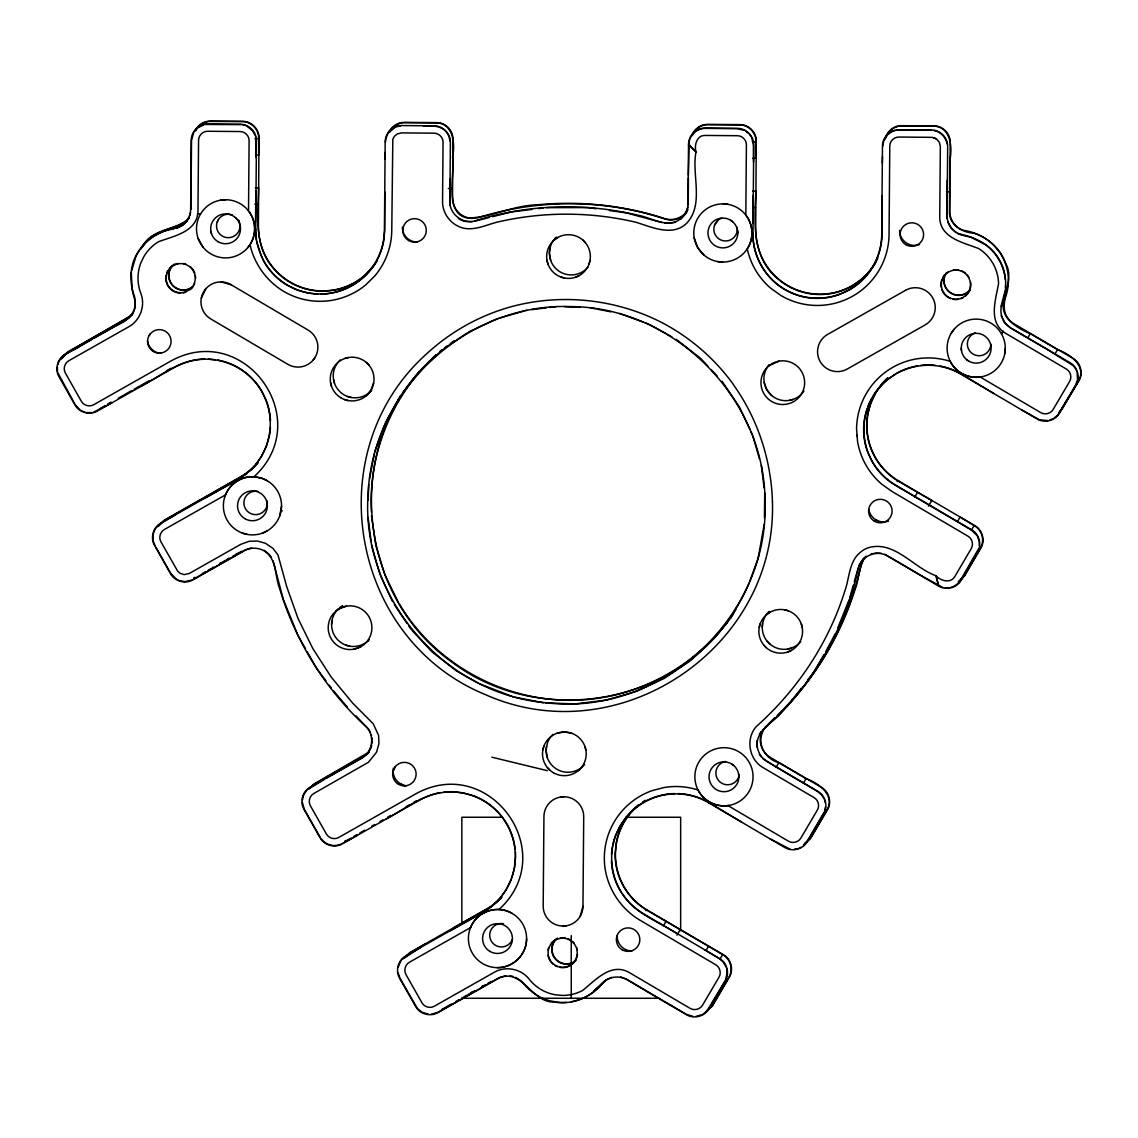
<?xml version="1.0" encoding="UTF-8"?>
<svg xmlns="http://www.w3.org/2000/svg" width="1138" height="1138" viewBox="0 0 1138 1138"><rect width="100%" height="100%" fill="white"/><g stroke="black" fill="none" stroke-linecap="round" stroke-linejoin="round"><path stroke-width="1.5" d="M255.31 187.827L258.611 187.855C258.326 214.84 253.632 245.652 272.964 267.8A64.653 64.653 0 0 0 322.339 291.214L333.562 290.318A64.653 64.653 0 0 0 363.989 276.363L374.8 264.514M255.538 155.01L258.824 155.038L258.696 138.623C259.18 129.661 251.342 121.524 242.394 121.61L210.558 121.396C204.371 121.396 198.254 125.038 195.708 130.742M371.472 512.242C368.157 453.536 392.525 394.303 436.153 354.9M389.651 132.022C392.212 126.346 398.314 122.648 404.502 122.676L436.338 122.89C453.436 122.961 455.371 144.483 452.526 156.93C455.285 177.684 441.146 224.371 478.23 217.671C538.644 198.695 604.562 199.122 664.72 218.909C672.515 221.611 681.762 218.823 686.769 212.251M688.376 177.969L688.277 204.74M752.602 191.113L755.902 191.141C754.451 221.469 751.507 257.913 778.164 279.109A64.653 64.653 0 0 0 852.006 286.065L861.281 279.663L869.304 271.74L875.833 262.551M752.83 158.296L756.13 158.324L755.988 141.909C756.429 132.99 748.676 124.767 739.686 124.895L707.864 124.682C701.122 124.611 694.692 129.049 692.373 135.379M886.317 136.66C888.65 130.344 895.051 125.877 901.808 125.962L933.629 126.176C950.728 126.247 952.662 147.769 949.817 160.23L949.476 211.583C949.007 224.641 962.023 232.621 973.801 233.134A49.731 49.731 0 0 1 994.541 246.064L999.733 252.437A49.731 49.731 0 0 1 1004.811 299.081C997.485 316.62 1016.959 328.142 1030.274 333.676L1057.515 349.636C1069.635 353.705 1087.174 366.223 1078.497 380.96L1062.394 408.414L1058.71 412.767M190.928 209.392L191.511 140.5L193.773 132.307M247.714 247.7C256.633 237.6 256.946 221.412 248.525 210.914L249.108 140.699C249.236 135.849 244.954 131.496 240.104 131.539L207.713 131.268C202.863 131.14 198.51 135.422 198.567 140.273L197.984 209.207C198.681 231.64 174.569 235.722 158.538 241.697A42.689 42.689 0 0 0 143.914 256.519L140.87 262.821A42.689 42.689 0 0 0 140.813 293.376C145.636 305.525 140.244 320.461 128.793 326.762L68.821 360.718C64.539 363.036 62.946 368.925 65.392 373.093L81.353 401.287C83.671 405.555 89.546 407.176 93.729 404.715L170.572 361.201C244.4 320.034 316.293 419.652 254.002 476.765C241.612 475.954 229.421 483.963 225.196 495.627M255.481 222.323L255.993 190.771M580.224 916.246L582.969 906.317L583.709 816.814A19.887 19.887 0 0 0 563.993 796.756L560.536 797.027M249.976 244.67C254.343 263.973 266.69 281.2 283.703 291.385A71.694 71.694 0 0 0 365.696 284.913L374.601 276.15A71.694 71.694 0 0 0 391.771 230.203L392.809 139.647A9.09 9.09 0 0 1 394.986 135.735L397.375 133.928L401.657 132.89L434.047 133.16C438.898 133.132 443.194 137.456 443.052 142.321L442.554 201.412C442.284 214.442 452.455 226.533 465.328 228.496C477.903 230.175 489.653 223.247 501.758 221.113C545.884 211.497 591.874 211.881 635.829 222.237C651.519 226.917 672.672 237.23 686.868 223.062C704.28 204.058 691.506 174.797 696.001 151.966C694.123 145.451 696.612 135.223 705.005 135.436L737.396 135.707C742.246 135.664 746.542 140.002 746.4 144.853L745.817 215.082C753.342 224.57 754.01 238.738 747.253 248.824A71.694 71.694 0 0 0 770.81 288.298L780.995 295.553A71.694 71.694 0 0 0 889.048 234.357L889.788 146.048C889.745 141.197 894.084 136.916 898.949 137.044L932.122 137.357L936.361 138.893L939.305 142.193L940.344 146.475L939.76 215.395C938.694 237.828 962.72 242.294 978.666 248.539A42.689 42.689 0 0 1 998.567 283.689C995.537 300.503 987.443 323.562 1006.974 334.103L1066.377 369.068C1070.602 371.457 1072.152 377.347 1069.606 381.486L1053.176 409.41C1050.772 413.62 1044.883 415.185 1040.744 412.625L980.216 377.005C968.239 378.783 955.635 372.282 950.273 361.386A71.694 71.694 0 0 0 856.573 429.026L857.554 441.487A71.694 71.694 0 0 0 881.722 484.162L891.908 491.417L968.011 536.211C972.236 538.601 973.772 544.505 971.226 548.644L954.796 576.553C950.657 583.837 940.571 580.821 935.977 575.771C913.871 567.947 894.781 540.763 869.233 547.463A21.096 21.096 0 0 0 861.267 551.617C848.792 560.621 849.631 578.161 844.766 591.219C828.393 643.425 797.126 690.197 756.343 726.499C745.376 738.633 748.904 759.743 763.2 767.666L814.139 797.653C818.35 800.042 819.901 805.932 817.354 810.071L800.924 837.995C798.52 842.191 792.631 843.756 788.492 841.21L727.979 805.59C715.987 807.383 703.398 800.853 698.021 789.971A71.694 71.694 0 0 0 664.165 787.51L652.074 790.64A71.694 71.694 0 0 0 605.316 870.072C608.93 890.698 621.689 909.248 639.656 920.002L715.759 964.796C719.97 967.186 721.535 973.09 718.988 977.229L702.559 1005.139C700.154 1009.363 694.265 1010.9 690.126 1008.368L630.722 973.403C611.789 961.197 595.956 979.861 582.571 990.515A42.689 42.689 0 0 1 562.328 995.423L555.358 994.797A42.689 42.689 0 0 1 529.127 979.121C521.161 968.808 505.628 965.65 494.319 972.265L434.332 1006.22C430.164 1008.666 424.275 1007.073 421.956 1002.791L405.996 974.612C403.563 970.43 405.142 964.54 409.424 962.236L470.535 927.626C476.523 911.51 497.69 904.354 512.256 913.487M752.787 223.119L753.271 194.925M947.243 180.131L947.029 218.837M449.937 178.723L449.837 205.025M688.405 175.238L689.073 141.809M385.057 159.036L385.213 152.464M882.348 163.189L882.505 156.617M368.171 500.279L368.712 484.489M764.195 524.348L758.136 558.274L749.729 581.404M764.423 517.847L764.736 492.996M131.311 272.309L132.093 288.682L134.881 297.843M331.585 624.478L331.94 620.694M553.068 734.38A21.85 21.85 0 0 0 547.463 742.758L546.098 750.226L547.364 757.709M762.261 627.337L762.616 623.539M57.398 367.147L57.497 371.443M153.104 534.519L153.061 540.209M279.706 515.983L281.541 506.054A29.09 29.09 0 0 0 238.127 480.492L237.614 479.596A64.368 64.368 0 0 0 261.911 391.87A64.368 64.368 0 0 0 174.185 367.574L97.342 411.088C89.788 415.569 79.162 412.582 74.966 404.9L59.005 376.706C54.553 369.167 57.497 358.527 65.207 354.345L125.18 320.375C131.894 316.592 135.963 308.782 135.18 301.115C130.045 285.382 128.31 267.53 137.598 252.807C145.778 238.525 161.084 230.161 177.016 227.842C184.939 225.31 190.629 217.443 190.658 209.136L191.227 140.216C191.141 131.453 199.008 123.701 207.77 123.942L240.175 124.213C248.923 124.127 256.69 131.994 256.448 140.756L255.709 229.065A64.368 64.368 0 0 0 319.536 293.96A64.368 64.368 0 0 0 384.431 230.132L385.17 141.837C385.085 133.075 392.937 125.322 401.714 125.564L434.104 125.834C442.881 125.749 450.634 133.615 450.378 142.378L449.894 201.483C449.368 214.47 463.55 224.94 475.812 220.601C528.018 204.285 584.377 202.521 637.579 215.125C648.788 217.031 659.428 224.001 671.036 222.977C680.481 221.711 688.063 212.991 688.021 203.474L688.518 144.37C688.433 135.607 696.285 127.854 705.062 128.096L737.452 128.366C746.229 128.281 753.982 136.147 753.726 144.924L752.986 233.219A64.368 64.368 0 0 0 816.814 298.128A64.368 64.368 0 0 0 881.722 234.3L882.462 145.991C882.377 137.229 890.229 129.476 899.006 129.718L931.396 129.988C940.159 129.903 947.911 137.769 947.67 146.532L947.101 215.466C947.001 223.176 951.766 230.587 958.779 233.745C974.981 237.173 991.298 244.599 999.42 260.005C1007.685 274.23 1007.272 291.669 1001.326 306.62C999.548 314.742 1003.517 323.605 1010.7 327.787L1070.104 362.738C1077.771 367.048 1080.474 377.731 1075.922 385.213L1059.492 413.122C1055.182 420.776 1044.499 423.492 1037.017 418.94L960.913 374.16A64.368 64.368 0 0 0 872.803 396.977A64.368 64.368 0 0 0 895.62 485.101L971.724 529.895C979.363 534.206 982.122 544.889 977.542 552.357L961.112 580.28C956.816 587.933 946.119 590.679 938.651 586.098L887.711 556.112C876.715 549.185 860.556 556.183 858.194 569.014C846.217 622.372 819.573 672.06 782.062 711.833C774.48 721.392 760.895 727.324 757.595 739.871C755.689 748.093 759.658 757.111 766.927 761.35L817.852 791.323C825.491 795.633 828.265 806.33 823.67 813.798L807.24 841.707C802.944 849.389 792.247 852.078 784.779 847.525L708.675 802.745A64.368 64.368 0 0 0 620.551 825.562A64.368 64.368 0 0 0 643.383 913.686L719.486 958.481C727.154 962.776 729.842 973.474 725.304 980.942L708.874 1008.865C704.578 1016.519 693.881 1019.264 686.399 1014.683L626.995 979.718C619.385 975.166 608.944 976.504 602.77 982.876C591.476 997.414 572.329 1005.267 554.092 1002.009C531.517 1002.948 521.531 966.375 497.932 978.637L437.945 1012.607C430.406 1017.088 419.766 1014.114 415.583 1006.405L399.623 978.225C395.156 970.671 398.101 960.031 405.811 955.849L482.654 912.349A64.368 64.368 0 0 0 506.951 824.609A64.368 64.368 0 0 0 419.225 800.327L342.382 843.827C334.828 848.294 324.188 845.349 320.02 837.639L304.059 809.445C299.593 801.906 302.537 791.266 310.247 787.083L361.671 757.965C373.221 751.919 375.17 734.408 365.27 725.959C325.041 688.903 295.325 640.979 279.649 588.602C275.168 577.265 276.819 562.528 267.601 553.409C261.427 547.663 251.626 546.539 244.329 550.735L192.905 579.868C185.366 584.32 174.711 581.39 170.544 573.666L154.583 545.486C150.116 537.933 153.061 527.292 160.771 523.11L237.614 479.596L238.994 480.023M302.452 799.886L303.348 795.732L306.236 790.825M385.455 142.122C386.251 132.577 393.876 122.278 404.232 122.392L436.622 122.605C445.385 122.506 453.152 130.358 452.924 139.12L452.526 198.225C452.341 207.756 459.823 216.547 469.226 217.984C492.085 217.159 513.707 205.267 536.965 204.854C579.854 200.658 623.482 205.096 664.464 218.524C673.141 221.526 683.582 217.657 687.992 209.548M484.034 912.761L482.654 912.349L483.166 913.245A29.09 29.09 0 0 1 526.595 938.793C526.766 954.398 512.783 967.997 497.249 967.641M577.478 954.185L577.35 955.465A14.922 14.922 0 0 1 559.967 967.414M756.941 740.795L756.841 747.054M882.732 146.276L883.771 140.671L886.673 135.763M825.42 807.07L824.524 811.309M979.292 545.643L979.206 541.418M1004.797 353.491L1005.281 348.441A29.09 29.09 0 0 0 961.866 322.879A29.09 29.09 0 0 0 961.439 373.264L960.913 374.16L960.586 372.752M687.949 207.258L685.389 214.044L680.68 219.35M135.138 307.573L135.138 299.066M372.026 743.199L371.998 737.822M1005.025 291.172L1001.042 306.321M190.601 212.507L189.833 215.537M369.523 478.899L374.388 453.778M131.638 270.702L135.906 256.576A49.731 49.731 0 0 1 140.074 249.492M885.392 138.793C886.73 131.297 893.942 125.536 901.524 125.678L933.914 125.891C942.677 125.792 950.458 133.63 950.216 142.406L949.761 211.341C949.661 219.634 955.251 227.586 963.118 230.246C981.795 232.977 999.164 245.054 1005.608 263.234C1017.23 282.622 991.426 308.896 1013.56 323.548L1073.02 358.399C1080.659 362.695 1083.476 373.378 1078.881 380.86L1059.791 412.241M858.208 567.734L854.211 581.931M57.924 364.373C60.599 353.833 73.088 351.272 80.841 345.81L92.135 339.266M201.298 298.184L205.722 288.896M153.488 533.139L155.095 529.17M373.62 383.037L370.974 390.149L366.038 395.924M392.838 771.977L395.441 766.486M588.972 264.187L589.996 260.517M398.144 967.257L400.946 960.799M689.472 140.344C691.264 133.374 698.163 128.281 705.347 128.381L737.168 128.651L744.124 130.329M542.854 749.857L543.879 746.187M511.887 877.569L514.518 868.095L515.585 856.871A64.653 64.653 0 0 0 515.443 852.049M759.231 627.337L760.241 623.667M978.794 548.416L959.348 582.215L954.953 585.842L950.97 587.393M849.147 599.754L837.938 627.579M849.617 598.133L853.287 585.174M134.881 308.384C131.908 320.717 117.442 324.074 108.323 330.248L97.882 336.009M370.817 748.107L371.756 745.077M858.777 566.07L862.917 559.213M374.715 452.099L384.616 424.887M385.199 423.293L400.505 395.455M749.16 582.955C738.96 606.469 724.621 628.773 705.816 646.356M470.25 928.38L470.535 927.626M389.04 132.435L395.028 127.413M691.847 135.778C693.938 129.106 700.581 124.284 707.58 124.398L739.97 124.611C748.747 124.497 756.486 132.378 756.272 141.126L755.689 229.435A64.368 64.368 0 0 0 875.577 262.409M835.32 633.71L825.704 651.718M189.207 217.315L187.486 220.416M217.258 221.853L218.14 220.004M714.55 225.139L718.078 220.189M507.349 887.668L511.503 878.949M725.575 979.647L727.182 972.862L726.599 968.623M823.955 812.504L807.141 841.323L803.442 845.662M369.381 750.938L370.661 748.491M61.409 359.025L64.212 354.843L68.109 351.756L128.039 317.687L133.374 313.149M663.298 926.019L666 921.396L722.63 954.597C730.553 958.751 733.597 969.661 728.917 977.3L712.815 1004.769L706.769 1010.729M914.796 496.979L917.498 492.384L931.78 500.464L928.437 506.154M676.939 935.18L680.282 929.49M776.102 767.268L778.776 762.688L806.017 778.662C818.122 782.731 835.705 795.234 826.999 809.986L810.896 837.44L804.851 843.414M1027.642 338.157L1030.274 333.676M803.385 783.157L806.017 778.662M1054.883 354.131L1057.515 349.636M706.086 950.358L708.59 946.091M957.584 521.332L960.088 517.065L974.114 525.571C982.051 529.725 985.095 540.635 980.415 548.274L964.313 575.743L958.267 581.703M719.927 959.192L722.63 954.597M971.425 530.166L974.114 525.571M709.202 801.849A29.09 29.09 0 0 0 753.043 777.026A29.09 29.09 0 0 0 709.614 751.464A29.09 29.09 0 0 0 709.202 801.849L708.675 802.745L708.348 801.337M823.926 654.72L813.314 672.757L807.439 680.325M724.92 981.041L707.111 1010.8L702.715 1014.427L695.944 1016.447M195.409 130.358C198.097 124.767 204.072 121.041 210.288 121.112L242.679 121.325C251.455 121.211 259.194 129.078 258.98 137.84L258.397 226.149A64.368 64.368 0 0 0 377.46 260.488M1003.062 331.258L1001.511 333.861L1003.289 331.499M863.756 558.417L861.281 564.619C849.119 617.223 823.955 667.252 786.301 706.186M732.218 615.573L735.859 609.555M763.996 728.789C754.309 741.507 764.764 758.861 778.776 762.688M730.667 618.233L733.413 613.823M189.377 218.027C175.38 231.384 149.974 228.027 141.126 248.966M759.402 734.138L761.194 731.592M62.448 357.83L68.493 351.87L132.378 314.813M158.31 526.439L164.356 520.464L240.886 476.964L250.161 470.563A64.653 64.653 0 0 0 258.17 462.64M404.9 957.627L410.164 952.776L424.744 944.213M194.626 131.126L197.471 127.982L203.745 124.839M149.22 335.411L150.401 333.747M155.892 528.06L161.155 523.224L175.75 514.675M313.135 360.12L315.141 357.289A19.887 19.887 0 0 0 308.085 330.063L230.943 284.656L221.028 281.911M256.007 464.247L261.612 456.381L266.463 446.21L269.464 435.342A64.653 64.653 0 0 0 270.431 427.347M506.652 889.119L500.123 898.295L492.085 906.204L484.119 911.68M951.126 333.448L954.071 329.309M367.332 753.797L369.224 751.251M801.152 688.405L789.772 703.042L777.211 715.546M402.511 392.894L418.699 372.169M158.424 525.543L163.972 520.365L240.744 476.708A64.368 64.368 0 0 0 257.956 462.455M308.355 789.246L313.917 784.068L369.039 752.019M404.502 957.499L409.78 952.677L486.538 909.034A64.368 64.368 0 0 0 501.616 897.157M186.945 221.085L182.862 225.224L176.874 228.24M142.805 246.775C152.023 229.435 172.464 230.289 186.959 221.27M731.307 617.081C701.463 658.29 656.071 687.267 606.127 696.982M425.413 365.298C343.306 447.291 357.147 595.131 451.615 661.875C532.968 723.939 660.41 708.704 723.128 627.365M725.432 624.705L727.595 622.216M605.487 980.785L593.652 991.184M765.149 727.424L766.969 725.503M605.373 980.472L594.975 990.017M866.103 556.055C858.493 565.316 859.418 578.687 855.093 589.427C838.635 641.562 808.208 689.031 767.425 725.475C757.396 733.797 759.089 751.322 770.54 757.538L821.522 787.425C829.175 791.721 831.963 802.404 827.383 809.886L810.27 838.962L803.997 844.296M499.041 909.504C561.333 852.405 489.454 752.787 415.612 793.94L338.768 837.454C334.586 839.915 328.711 838.308 326.393 834.026L310.432 805.846C307.985 801.664 309.579 795.775 313.86 793.471L368.47 762.232L376.465 752.332L378.926 743.726L378.598 735.447L373.278 723.839L352.752 703.227L331.243 677.138L312.922 648.745L298 618.418L286.691 586.554L277.971 554.903L272.892 548.317L265.467 543.295L257.501 541.034L249.151 541.29L240.715 544.362L189.292 573.481L184.157 574.633L179.96 573.253L177.727 571.248L160.956 541.873C158.481 537.691 160.131 531.816 164.384 529.497L225.495 494.888M768.435 724.038L774.395 718.092M765.917 726.812L774.708 718.05M369.025 392.809L371.728 390.135A21.85 21.85 0 0 1 339.978 391.771A21.85 21.85 0 0 1 340.191 359.978M367.375 641.462L368.371 640.481M309.906 787.809L314.301 784.182L331.186 774.509M767.467 613.311L769.174 611.632M250.36 470.193L255.068 465.556M887.683 134.753L891.068 132.136M307.189 789.872L324.358 779.416M768.89 365.81L766.173 368.484A21.85 21.85 0 0 0 786.415 404.218L790.099 403.265A21.85 21.85 0 0 0 801.806 371.898A21.85 21.85 0 0 0 768.89 365.81L779.189 361.116M578.26 770.682L580.963 768.022M401.799 959.59L420.79 947.413M254.656 230.047L255.709 229.065L254.67 229.051A29.09 29.09 0 0 1 210.829 253.888A29.09 29.09 0 0 1 211.255 203.503A29.09 29.09 0 0 1 254.67 229.051M751.934 234.215L752.986 233.219L751.962 233.205A29.09 29.09 0 0 1 708.121 258.042A29.09 29.09 0 0 1 708.533 207.657A29.09 29.09 0 0 1 751.962 233.205M367.048 754.11L362.154 758.022L325.895 778.548M422.255 368.484L442.54 349.551M703.227 648.774L690.311 660.822L664.45 678.291L649.4 685.304M369.352 752.318L367.631 753.64M863.216 558.914L865.563 556.852M432.483 357.944L436.395 354.643M439.737 351.571L442.369 349.594M445.001 347.616L447.647 345.625M450.278 343.648L454.218 340.675M244.528 550.308L235.011 555.757M554.604 239.691L557.734 237.529A21.85 21.85 0 0 1 590.352 256.733A21.85 21.85 0 0 1 557.421 275.382A21.85 21.85 0 0 1 557.734 237.529M247.031 473.465L237.757 479.852L204.314 498.501M895.25 374.174L887.128 379.765A64.653 64.653 0 0 0 872.547 396.835M766.813 614.449L769.957 612.301A21.85 21.85 0 0 1 802.575 631.49A21.85 21.85 0 0 1 769.629 650.139A21.85 21.85 0 0 1 769.957 612.287M443.877 348.641L467.007 333.036M480.051 988.495L499.298 977.599L505.741 975.792M366.521 754.466L331.343 774.409M959.519 581.347L964.412 576.127L980.8 548.175C985.38 540.692 982.592 530.024 974.939 525.728L898.764 481.061L897.37 481.459L898.764 481.061A64.368 64.368 0 0 1 887.839 378.058M234.94 555.785L209.122 570.408M478.984 989.121L479.98 988.524M705.916 1011.611L712.189 1006.291L729.302 977.201C733.896 969.718 731.08 959.035 723.441 954.754L647.266 910.087L645.872 910.485L647.266 910.087A64.368 64.368 0 0 1 638.759 804.979M140.842 386.422C161.198 375.54 180.629 359.11 204.826 359.067M236.121 554.135L237.202 553.495M385.882 819.161C403.606 809.63 420.107 796.5 440.25 792.574M481.929 986.447L482.996 985.807M477.903 989.747L467.121 995.921M227.728 558.957L228.695 558.402M473.522 991.269L474.503 990.714M100.343 408.457L104.952 405.825M108.025 404.09L111.097 402.34M118.281 398.215L123.373 395.355M124.284 394.801L131.795 390.533M134.128 389.239L139.305 386.266M140.258 385.754L149.476 380.519M166.361 370.917L170.97 368.299M202.251 573.609L205.281 571.902M208.297 570.181L211.312 568.459M220.388 563.31L223.404 561.589M226.434 559.868L229.449 558.146M232.479 556.439L241.541 551.276M224.214 560.963L225.352 560.323M347.687 839.887L350.746 838.151M353.818 836.402L356.891 834.652M359.964 832.902L364.573 830.285M371.585 826.259L374.587 824.552M379.921 821.565L382.994 819.815M387.603 817.198L390.675 815.448M406.024 806.714L409.097 804.979M413.706 802.361L416.764 800.611M471.146 992.635L472.27 991.995M442.013 1009.363L451.231 1004.129M455.84 1001.497L458.913 999.761M461.985 998.012L465.058 996.262M468.131 994.512L472.739 991.895M481.957 986.66L485.03 984.911M488.102 983.161L491.175 981.411M94.511 337.915L96.901 336.564M280.986 511.375L282.167 510.692L281.058 511.104M193.019 579.47L208.482 570.75M360.817 646.725L353.676 649.257M857.042 435.015L857.17 436.608M342.495 843.443L357.332 835.335M482.796 912.591L449.354 931.24M219.847 563.438L220.644 562.983M465.641 995.75L466.452 995.295M464.731 997.272L455.029 1002.692M108.082 403.876L110.955 402.297M453.265 927.982L486.68 909.276A64.653 64.653 0 0 0 501.83 897.356M112.278 402.596L93.373 412.269M213.261 567.108L212.337 567.606M454.09 1003.19L438.059 1012.223L431.202 1014.243M468.415 332.097L496.694 318.882M647.92 686.001L636.156 691.491L606.156 700.098L575.174 703.91M193.716 577.862L194.911 577.307M344.842 841.025L346.251 840.385M892.306 131.567L894.966 130.614M575.814 277.146L579.27 275.552M262.181 533.238L266.79 531.133M191.611 580.124L184.783 581.603L180.558 580.949M339.892 844.638L341.087 844.097M788.022 651.903L791.493 650.324M799.758 847.881L801.095 847.284M245.31 549.882L251.654 547.904M871.068 554.007L873.088 553.481M675.204 222.394L664.62 223.19M474.702 221.227L489.297 217.514M498.387 318.398L523.864 311.087M525.557 310.603L526.695 310.276M789.402 400.377L793.086 399.41M787.766 649.016L791.451 648.063M396.38 126.787L400.462 125.977M344.828 358.47L348.513 357.517M1049.35 420.249L1053.333 418.699L1057.728 415.071L1075.538 385.313L1077.53 379.978L1077.217 372.894M346.436 606.156L339.28 608.688L333.434 613.524A21.85 21.85 0 0 0 344.842 648.93A21.85 21.85 0 0 0 371.358 622.842A21.85 21.85 0 0 0 336.151 610.85L335.539 611.447M557.051 733.228L564.533 731.976L571.987 733.356M338.413 845.022C332.026 846.8 324.671 844.055 321.001 838.521M798.492 848.464L794.324 849.304M492.74 216.647L511.645 211.881L531.887 209.435M611.76 977.314L604.975 980.529L601.376 984A49.731 49.731 0 0 1 571.29 1001.725M472.213 221.697L465.442 221.469M980.216 377.005L981.013 376.891M727.979 805.59L728.761 805.476M874.596 553.125L881.281 553.31M531.645 309.664L546.354 307.857M549.597 307.459L556.055 306.663M538.63 208.61L543.395 208.041M546.567 207.657L588.09 207.585L596.141 208.709M604.434 697.167C525.13 712.004 439.88 673.099 399.125 603.467M205.21 124.455L241.427 124.639M896.431 130.23L931.112 130.273M220.772 200.117L225.822 199.719M321.129 294.116C339.48 293.945 357.218 285.339 369.238 271.569A64.653 64.653 0 0 0 375.782 262.394M159.235 353.121L161.283 352.951M92.078 412.61L86.374 412.568M1047.956 420.605L1039.506 419.794L1022.223 410.192M949.59 587.749L945.365 587.848M404.289 785.86L406.323 785.704M443.45 792.318L451.487 791.678L462.697 792.759L473.564 795.775A64.653 64.653 0 0 1 515.158 848.82M563.993 796.756A19.887 19.887 0 0 0 543.936 816.472L543.182 905.99A19.887 19.887 0 0 0 562.912 926.048L566.368 925.777M502.427 817.255L461.843 817.255L461.843 923.729M625.943 817.255L680.652 817.255L680.652 930.827M461.843 998.268L659.471 998.268M255.14 138.594L258.696 138.623M752.431 141.894L755.988 141.909M448.344 188.481L452.312 188.51M946.46 191.781L949.604 191.796M254.869 204.243L258.255 204.257M754.053 207.543L755.547 207.543M549.967 248.326L549.384 252.935L550.664 260.417M423.222 126.019C431.458 125.649 442.127 125.166 447.149 133.231M197.486 214.015L200.516 214.058L197.571 213.688M564.604 306.691L580.209 307.232M545.728 702.9L573.481 703.853M693.127 1016.433L686.299 1014.299L671.192 1005.395M723.114 203.873L728.164 204.356M717.58 261.569L722.63 262.053M317.957 294.102L308.313 293.177L297.445 290.162L287.274 285.311A64.653 64.653 0 0 1 263.817 261.456L262.48 258.525M208.169 359.11L215.125 359.779M428.386 1014.214L421.643 1012.08L417.305 1008.382L400.007 978.324L398.101 972.962M254.002 476.765L262.636 478.557L267.217 480.734M609.456 210.544L626.099 212.834L662.032 222.536M510.123 975.878L513.21 976.475M555.045 1001.725L550.067 1000.843A49.731 49.731 0 0 1 528.672 989.022L521.36 981.027L515.756 977.357M556.71 1002.009L558.161 1002.265A49.731 49.731 0 0 0 566.383 1002.336M590.494 307.857L595.359 308.796M597.08 309.123L610.893 311.812M515.016 697.224L543.438 702.729M962.179 235.239L971.098 237.301L985.664 244.812A49.731 49.731 0 0 1 1005.366 279.621M620.694 976.973L626.938 979.349L657.522 997.514M491.815 757.183L547.35 770.668M347.474 396.465L351.144 397.475M157.03 352.609L159.533 353.292A14.922 14.922 0 0 1 147.513 341.116M345.838 645.118L349.508 646.128M933.957 130.543C940.614 131.738 946.048 137.328 947.157 143.971M242.735 124.767L245.495 125.536M560.863 277.018L564.533 278.028M344.487 399.538L348.157 400.548M942.591 587.35L922.662 576.411M84.994 412.184L81.04 410.576M784.694 609.826L788.364 610.836M242.28 533.068L247.159 534.419M790.014 849.133L769.985 838.777M961.766 235.139L957.684 233.532M462.184 220.488L464.56 221.298M619.513 313.476L643.567 322.225M645.175 322.808L648.845 324.145M513.338 696.897L479.695 683.838M933.587 137.627L936.361 138.893M1027.386 337.929L1045.722 348.569M875.976 519.924L878.337 521.033M400.476 783.798L402.824 784.921M246.832 126.176L252.408 130.457L255.211 135.422M177.926 579.967L179.178 580.565M555.116 965.607L557.464 966.717M884.667 554.291L897.014 561.319M264.116 550.323L269.365 554.619M461.53 220.246L458.458 218.581M775.348 766.614L817.468 791.436L821.807 795.135L824.026 798.819M670.993 1005.309L659.884 998.894M650.395 324.999L665.758 333.519M667.309 334.359L671.889 336.905M478.259 683.042L456.694 671.107L432.084 651.903L411.97 630.338M922.591 576.369L897.854 561.831M676.37 933.146C657.551 921.268 634.449 913.188 622.145 893.529M917.498 492.384L898.622 481.317A64.653 64.653 0 0 1 867.711 413.891L870.712 403.023L875.535 392.838L882.064 383.648A64.653 64.653 0 0 1 887.654 377.844M666 921.396L647.124 910.329A64.653 64.653 0 0 1 615.16 854.14L616.227 842.917A64.653 64.653 0 0 1 638.589 804.765M1011.767 328.74L1025.964 337.104M775.149 766.514L762.901 758.747M719.088 958.58L704.65 949.789M1046.505 349.039L1073.106 365.583M993.943 393.549L961.055 373.918A64.653 64.653 0 0 0 940.031 366.052M970.899 529.739L895.478 485.343A64.653 64.653 0 0 1 872.007 461.487L867.341 451.231A64.653 64.653 0 0 1 867.156 408.528M741.692 822.134L708.818 802.503A64.653 64.653 0 0 0 689.358 794.95M1010.345 327.9L1004.328 322.438L1001.184 315.639M956.02 232.65L950.813 227.828L947.741 221.896M745.362 130.913L748.69 133.601M966.518 359.551L968.623 361.059A14.922 14.922 0 0 0 991.113 348.328A14.922 14.922 0 0 0 968.851 335.212A14.922 14.922 0 0 0 968.623 361.059M730.44 220.103L732.559 221.626M971.34 529.995L976.518 534.917M731.521 763.925L733.64 765.433M79.916 409.78L75.08 404.516L57.825 372.752M720.354 959.476L723.427 962.279L726.243 967.243M176.603 579.342L170.643 573.282L155.835 547.122M676.157 339.266L700.766 358.484L707.864 366.08M695.787 151.596L688.518 144.37L696.001 151.966M771.592 395.469L766.756 389.623L764.21 382.482M767.282 641.405L769.957 644.122M703.981 255.097L697.551 247.302L694.18 237.785M582.684 239.919L585.359 242.636M763.868 645.218L766.528 647.935M235.267 217.458L237.088 219.321M366.322 362.439L368.996 365.156M547.492 767.737L550.166 770.454M347.204 706.911L333.42 690.766M355.853 715.816L368.015 728.519M711.406 369.893L717.324 376.223M761.294 756.969L759.331 754.181M325.966 680.851L316.777 668.603L307.317 651.903M329.152 685.104L331.286 687.935M368.413 728.974L370.234 732.004M269.621 554.889L271.441 557.478M1074.044 366.55L1075.666 368.897M749.7 134.611L751.322 136.973M203.147 247.33L198.168 238.539M621.348 892.377L619.769 890.072A64.653 64.653 0 0 1 611.433 860.897M722.061 381.301L739.529 407.176L749.956 429.524M394.317 604.662L407.134 623.652M408.67 625.928L410.79 629.072M249.706 245.04L250.46 246.377M305.596 648.873L297.872 635.217L283.405 599.683L273.917 563.979M320.119 837.255L304.443 809.559L302.423 802.703M398.186 602.102L384.872 574.761L375.896 545.714L371.443 515.628M751.123 432.013L752.73 435.456M380.817 576.397L392.61 601.675M239.336 221.995L238.482 220.146A11.75 11.75 0 0 1 230.914 237.401A11.75 11.75 0 0 1 216.547 225.182A11.75 11.75 0 0 1 232.365 214.94M1076.278 370.234L1076.861 371.5M977.3 536.055L978.836 540.038M751.891 138.224L753.441 145.195L753.555 162.108M447.974 134.44L448.543 135.692M261.811 257.06L256.719 241.853M154.967 545.586L153.388 541.517M371.216 734.508L371.514 735.347M753.2 437.12L759.43 458.785M371.514 544.917L380.12 574.918M272.978 560.664L273.845 563.708M334.501 383.321L333.534 379.637M935.977 575.771L938.651 586.098L936.19 576.141M801.308 624.008L802.276 627.692M824.609 800.085L825.335 802.859M546.951 260.161L547.904 263.845M449.154 137.044L449.979 141.126M584.946 746.528L585.899 750.212M330.589 382.681L331.542 386.365M255.552 136.716L256.263 157.954M210.871 231.284L211.526 233.802M761.336 465.456L764.096 487.832M368.115 517.377L371.088 541.475M961.283 348.072L961.482 350.66M752.83 234.826C753.015 253.177 761.606 270.915 775.391 282.935A64.653 64.653 0 0 0 838.962 294.685L849.218 290.019A64.653 64.653 0 0 0 873.074 266.548M737.58 230.502L737.794 233.091A14.922 14.922 0 0 1 715.304 245.822A14.922 14.922 0 0 1 715.518 219.99A14.922 14.922 0 0 1 737.794 233.091M738.662 774.309L738.875 776.913A14.922 14.922 0 0 1 716.385 789.644A14.922 14.922 0 0 1 716.599 763.797A14.922 14.922 0 0 1 738.875 776.913M255.424 229.065L256.306 240.289M1005.466 284.841L1005.508 287.971M882.078 196.006L882.007 234.3A64.653 64.653 0 0 1 878.465 254.869M384.786 191.853L384.715 230.146L383.634 241.356A64.653 64.653 0 0 1 376.578 261M571.248 935.607L571.248 998.268M267.217 500.933A11.75 11.75 0 0 1 256.235 514.632A11.75 11.75 0 0 1 243.902 502.143A11.75 11.75 0 0 1 257.743 491.346M405.341 785.604A14.922 14.922 0 0 1 393.35 768.25M800.754 641.633A21.85 21.85 0 0 1 769.004 643.269A21.85 21.85 0 0 1 769.217 611.476M631.931 950.998A14.922 14.922 0 0 1 617.109 935.977M584.605 764.537A21.85 21.85 0 0 1 546.453 746.443M970.045 290.176A14.922 14.922 0 0 1 968.196 291.997L966.048 293.476A14.922 14.922 0 0 1 944.696 275.311M990.842 344.103A11.75 11.75 0 0 1 980.373 355.696A11.75 11.75 0 0 1 967.641 346.649A11.75 11.75 0 0 1 975.152 332.95M919.547 244.542A14.922 14.922 0 0 1 899.617 230.388M888.536 521.104A14.922 14.922 0 0 1 868.82 509.54M803.94 390.96A21.85 21.85 0 0 1 772.588 396.266A21.85 21.85 0 0 1 769.103 364.672M587.891 267.231A21.85 21.85 0 0 1 549.754 249.137L550.764 245.467A21.85 21.85 0 0 1 553.808 239.919M554.59 238.923A21.85 21.85 0 0 1 556.354 237.088M737.154 227.273A11.75 11.75 0 0 1 728.206 240.687A11.75 11.75 0 0 1 714.294 232.536A11.75 11.75 0 0 1 721.62 218.169M369.238 639.727A21.85 21.85 0 0 1 337.886 639.983A21.85 21.85 0 0 1 338.555 608.631M339.508 607.792A21.85 21.85 0 0 1 342.638 605.629M417.148 242.109A14.922 14.922 0 0 1 402.326 227.102M512.441 939.305A11.75 11.75 0 0 1 497.989 946.446A11.75 11.75 0 0 1 490.009 932.435A11.75 11.75 0 0 1 503.537 923.658M739.159 775.163A11.75 11.75 0 0 1 726.841 784.765A11.75 11.75 0 0 1 715.873 773.655A11.75 11.75 0 0 1 725.631 761.464M192.991 286.876A14.922 14.922 0 0 1 172.108 265.723M574.007 962.264A14.922 14.922 0 0 1 555.273 939.632M877.853 258.17A64.368 64.368 0 0 1 876.374 261.015M969.775 289.948A14.566 14.566 0 0 1 946.105 273.134M192.763 286.605A14.566 14.566 0 0 1 172.251 284.671A14.566 14.566 0 0 1 174.185 264.158M575.928 960.515A14.566 14.566 0 0 1 555.415 958.58A14.566 14.566 0 0 1 557.35 938.068M642.586 802.048A64.368 64.368 0 0 1 645.26 800.256M877.924 256.377A64.653 64.653 0 0 1 873.87 265.154M867.711 407.006A64.653 64.653 0 0 1 871.751 398.229M896.417 373.378A64.653 64.653 0 0 1 917.584 365.867M920.77 365.412A64.653 64.653 0 0 1 935.251 365.355M552.997 964.099A14.922 14.922 0 0 1 547.975 955.209M548.018 950.031A14.922 14.922 0 0 1 548.715 947.527M551.333 943.061A14.922 14.922 0 0 1 557.705 938.679M560.223 938.039A14.922 14.922 0 0 1 565.401 938.082M567.905 938.765A14.922 14.922 0 0 1 570.252 939.888M572.371 941.396A14.922 14.922 0 0 1 574.192 943.246M576.753 947.755A14.922 14.922 0 0 1 577.393 950.273M611.49 854.453A64.653 64.653 0 0 1 612.457 846.459M612.77 844.88A64.653 64.653 0 0 1 615.459 835.591L620.31 825.42L626.853 816.245L634.89 808.35A64.653 64.653 0 0 1 674.962 793.57M678.177 793.599A64.653 64.653 0 0 1 687.779 794.637M217.657 360.021A64.653 64.653 0 0 1 262.153 391.728L266.833 401.984A64.653 64.653 0 0 1 270.488 420.918M141.041 248.155A49.731 49.731 0 0 1 173.801 228.923M194.669 283.39A14.922 14.922 0 0 1 193.56 285.738M192.052 287.857A14.922 14.922 0 0 1 190.188 289.678M185.679 292.224A14.922 14.922 0 0 1 183.161 292.879M180.572 293.092A14.922 14.922 0 0 1 166.034 275.453M166.717 272.949A14.922 14.922 0 0 1 167.841 270.602M169.349 268.483A14.922 14.922 0 0 1 178.225 263.461M183.417 263.504A14.922 14.922 0 0 1 185.921 264.187M190.387 266.818A14.922 14.922 0 0 1 194.754 273.177M195.409 275.695A14.922 14.922 0 0 1 195.622 278.298M970.614 282.181A14.922 14.922 0 0 1 965.394 296.15M963.246 297.63A14.922 14.922 0 0 1 960.885 298.711M958.367 299.365A14.922 14.922 0 0 1 953.175 299.322M950.671 298.625A14.922 14.922 0 0 1 941.837 289.635M941.183 287.117A14.922 14.922 0 0 1 941.923 279.422M943.032 277.075A14.922 14.922 0 0 1 944.54 274.969M946.403 273.134A14.922 14.922 0 0 1 948.537 271.669M953.431 269.934A14.922 14.922 0 0 1 958.609 269.976M961.112 270.673A14.922 14.922 0 0 1 965.579 273.305M967.4 275.154A14.922 14.922 0 0 1 968.879 277.302M582.969 906.317A19.887 19.887 0 0 1 562.912 926.048M526.595 938.793A29.09 29.09 0 0 1 482.74 963.63A29.09 29.09 0 0 1 483.166 913.245M230.943 284.656A19.887 19.887 0 0 0 203.716 291.712A19.887 19.887 0 0 0 210.772 318.939L287.914 364.345A19.887 19.887 0 0 0 315.141 357.289M281.541 506.054A29.09 29.09 0 0 1 237.7 530.877A29.09 29.09 0 0 1 238.127 480.492M1005.281 348.441A29.09 29.09 0 0 1 961.439 373.264M765.035 501.773C769.26 616.952 661.505 716.357 547.037 702.871C443.934 694.607 360.163 596.511 368.143 493.38C372.453 390.05 467.263 302.58 570.622 306.591C674.052 306.947 765.092 398.343 765.035 501.773M772.432 501.645C777.226 647.878 619.001 754.252 485.385 694.621C349.992 639.158 317.644 451.274 426.722 353.747A206.035 206.035 0 0 1 508.43 307.488C559.171 292.992 614.762 298.441 661.733 322.523A206.035 206.035 0 0 1 732.886 383.776L733.825 385.284C757.894 419.239 771.166 460.093 772.432 501.645M189.975 289.408L185.565 291.897A14.566 14.566 0 0 1 166.162 277.203A14.566 14.566 0 0 1 187.343 265.197A14.566 14.566 0 0 1 189.975 289.408M571.959 963.986L567.549 966.475A14.566 14.566 0 0 1 548.146 951.781A14.566 14.566 0 0 1 569.327 939.775A14.566 14.566 0 0 1 571.959 963.986M905.549 290.304L827.653 334.401A19.887 19.887 0 0 0 820.142 361.514A19.887 19.887 0 0 0 847.255 369.025L925.151 324.913A19.887 19.887 0 0 0 932.662 297.8A19.887 19.887 0 0 0 905.549 290.304M408.599 240.516A11.75 11.75 0 0 0 426.295 230.488A11.75 11.75 0 0 0 408.77 220.175A11.75 11.75 0 0 0 408.599 240.516M218.012 241.669A14.922 14.922 0 0 0 240.502 228.937A14.922 14.922 0 0 0 218.24 215.836A14.922 14.922 0 0 0 218.012 241.669M553.267 772.659A21.85 21.85 0 0 0 586.198 754.01A21.85 21.85 0 0 0 553.58 734.821A21.85 21.85 0 0 0 553.267 772.659M622.145 949.775A11.75 11.75 0 0 0 639.841 939.746A11.75 11.75 0 0 0 622.315 929.419A11.75 11.75 0 0 0 622.145 949.775M489.937 951.411A14.922 14.922 0 0 0 512.413 938.679A14.922 14.922 0 0 0 490.151 925.578A14.922 14.922 0 0 0 489.937 951.411M398.428 784.238A11.75 11.75 0 0 0 416.124 774.21A11.75 11.75 0 0 0 398.599 763.883A11.75 11.75 0 0 0 398.428 784.238M341.044 397.902A21.85 21.85 0 0 0 373.989 379.253A21.85 21.85 0 0 0 341.372 360.049A21.85 21.85 0 0 0 341.044 397.902M244.883 518.672A14.922 14.922 0 0 0 267.373 505.941A14.922 14.922 0 0 0 245.097 492.825A14.922 14.922 0 0 0 244.883 518.672M905.876 244.67A11.75 11.75 0 0 0 923.587 234.641A11.75 11.75 0 0 0 906.047 224.328A11.75 11.75 0 0 0 905.876 244.67M874.382 521.19A11.75 11.75 0 0 0 892.092 511.161A11.75 11.75 0 0 0 874.553 500.834A11.75 11.75 0 0 0 874.382 521.19M153.374 351.5A11.75 11.75 0 0 0 171.084 341.471A11.75 11.75 0 0 0 153.545 331.144A11.75 11.75 0 0 0 153.374 351.5M948.509 297.203A14.566 14.566 0 0 0 970.472 284.77A14.566 14.566 0 0 0 948.708 271.968A14.566 14.566 0 0 0 948.509 297.203"/></g></svg>
